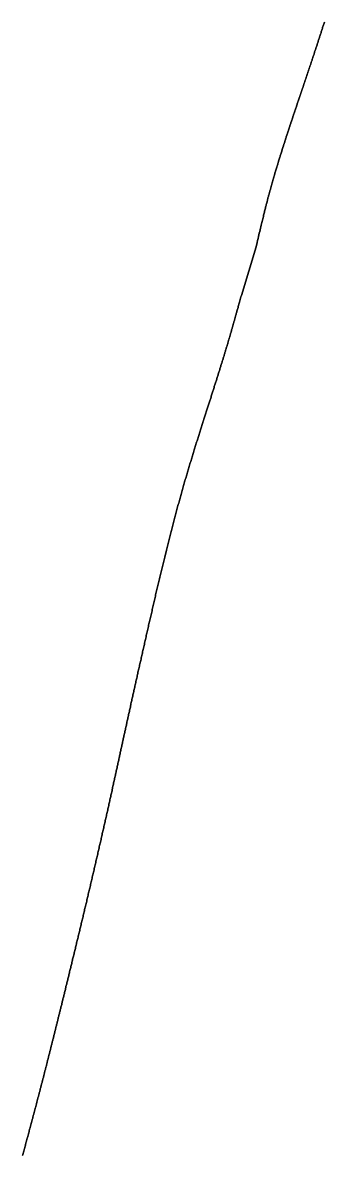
# Model space of a CAD drawing. Header units: inches. Extents: x 130170 to 284068, y 377793 to 804530.
# Drawn here: x 260466.7 to 260494.7, y 745978.1 to 746083.3 of the extents above; entities that cross this region are included whole.
import ezdxf

# ---------------------------------------------------------------- set-up
doc = ezdxf.new("R2010")
doc.units = ezdxf.units.IN
doc.header["$MEASUREMENT"] = 0
doc.layers.add('muni_il', color=7, linetype='Continuous')

msp = doc.modelspace()

# ---------------------------------------------------------------- linework, layer by layer
at = {"layer": 'muni_il'}
for points in [[(260466.69, 745978.14), (260466.71, 745978.19), (260466.72, 745978.25), (260466.73, 745978.3), (260466.75, 745978.35), (260466.76, 745978.41), (260466.78, 745978.46), (260466.79, 745978.52), (260466.81, 745978.57), (260466.82, 745978.63), (260466.84, 745978.68), (260466.85, 745978.74), (260466.87, 745978.79), (260466.88, 745978.85), (260466.9, 745978.91), (260466.91, 745978.96), (260466.93, 745979.02), (260466.94, 745979.07), (260466.96, 745979.13), (260466.97, 745979.19), (260466.99, 745979.24), (260467, 745979.3), (260467.02, 745979.36), (260467.03, 745979.41), (260467.05, 745979.47), (260467.06, 745979.53), (260467.08, 745979.59), (260467.09, 745979.64), (260467.11, 745979.7), (260467.12, 745979.76), (260467.14, 745979.82), (260467.16, 745979.87), (260467.17, 745979.93), (260467.19, 745979.99), (260467.2, 745980.05), (260467.22, 745980.11), (260467.23, 745980.17), (260467.25, 745980.22), (260467.26, 745980.28), (260467.28, 745980.34), (260467.3, 745980.4), (260467.31, 745980.46), (260467.33, 745980.52), (260467.34, 745980.58), (260467.36, 745980.64), (260467.38, 745980.7), (260467.39, 745980.76), (260467.41, 745980.82), (260467.42, 745980.88), (260467.44, 745980.94), (260467.46, 745981), (260467.47, 745981.06), (260467.49, 745981.12), (260467.5, 745981.18), (260467.52, 745981.24), (260467.54, 745981.3), (260467.55, 745981.36), (260467.57, 745981.42), (260467.58, 745981.48), (260467.6, 745981.54), (260467.62, 745981.6), (260467.63, 745981.67), (260467.65, 745981.73), (260467.67, 745981.79), (260467.68, 745981.85), (260467.7, 745981.91), (260467.72, 745981.97), (260467.73, 745982.04), (260467.75, 745982.1), (260467.76, 745982.16), (260467.78, 745982.22), (260467.8, 745982.28), (260467.81, 745982.35), (260467.83, 745982.41), (260467.85, 745982.47), (260467.86, 745982.53), (260467.88, 745982.6), (260467.9, 745982.66), (260467.91, 745982.72), (260467.93, 745982.79), (260467.95, 745982.85), (260467.96, 745982.91), (260467.98, 745982.97), (260468, 745983.04), (260468.01, 745983.1), (260468.03, 745983.17), (260468.05, 745983.23), (260468.06, 745983.29), (260468.08, 745983.36), (260468.1, 745983.42), (260468.11, 745983.48), (260468.13, 745983.55), (260468.15, 745983.61), (260468.17, 745983.68), (260468.18, 745983.74), (260468.2, 745983.81), (260468.22, 745983.87), (260468.23, 745983.94), (260468.25, 745984), (260468.27, 745984.07), (260468.28, 745984.13), (260468.3, 745984.2), (260468.32, 745984.26), (260468.33, 745984.33), (260468.35, 745984.39), (260468.37, 745984.46), (260468.39, 745984.52), (260468.4, 745984.59), (260468.42, 745984.65), (260468.44, 745984.72), (260468.45, 745984.79), (260468.47, 745984.85), (260468.49, 745984.92), (260468.51, 745984.98), (260468.52, 745985.05), (260468.54, 745985.12), (260468.56, 745985.18), (260468.57, 745985.25), (260468.59, 745985.32), (260468.61, 745985.38), (260468.63, 745985.45), (260468.64, 745985.52), (260468.66, 745985.59), (260468.68, 745985.65), (260468.69, 745985.72), (260468.71, 745985.79), (260468.73, 745985.86), (260468.75, 745985.92), (260468.76, 745985.99), (260468.78, 745986.06), (260468.8, 745986.13), (260468.82, 745986.2), (260468.83, 745986.26), (260468.85, 745986.33), (260468.87, 745986.4), (260468.89, 745986.47), (260468.9, 745986.54), (260468.92, 745986.61), (260468.94, 745986.68), (260468.96, 745986.75), (260468.97, 745986.82), (260468.99, 745986.89), (260469.01, 745986.96), (260469.03, 745987.03), (260469.05, 745987.1), (260469.06, 745987.17), (260469.08, 745987.24), (260469.1, 745987.31), (260469.12, 745987.38), (260469.13, 745987.45), (260469.15, 745987.52), (260469.17, 745987.59), (260469.19, 745987.66), (260469.21, 745987.73), (260469.22, 745987.8), (260469.24, 745987.88), (260469.26, 745987.95), (260469.28, 745988.02), (260469.3, 745988.09), (260469.32, 745988.16), (260469.33, 745988.24), (260469.35, 745988.31), (260469.37, 745988.38), (260469.39, 745988.46), (260469.41, 745988.53), (260469.43, 745988.6), (260469.44, 745988.68), (260469.46, 745988.75), (260469.48, 745988.83), (260469.5, 745988.9), (260469.52, 745988.97), (260469.54, 745989.05), (260469.56, 745989.12), (260469.57, 745989.2), (260469.59, 745989.27), (260469.61, 745989.35), (260469.63, 745989.43), (260469.65, 745989.5), (260469.67, 745989.58), (260469.69, 745989.65), (260469.71, 745989.73), (260469.73, 745989.81), (260469.75, 745989.88), (260469.76, 745989.96), (260469.78, 745990.04), (260469.8, 745990.12), (260469.82, 745990.2), (260469.84, 745990.27), (260469.86, 745990.35), (260469.88, 745990.43), (260469.9, 745990.51), (260469.92, 745990.59), (260469.94, 745990.67), (260469.96, 745990.75), (260469.98, 745990.83), (260470, 745990.91), (260470.02, 745990.99), (260470.04, 745991.07), (260470.06, 745991.15), (260470.08, 745991.23), (260470.1, 745991.31), (260470.12, 745991.4), (260470.14, 745991.48), (260470.16, 745991.56), (260470.18, 745991.64), (260470.2, 745991.73), (260470.22, 745991.81), (260470.24, 745991.89), (260470.26, 745991.98), (260470.28, 745992.06), (260470.31, 745992.15), (260470.33, 745992.23), (260470.35, 745992.32), (260470.37, 745992.4), (260470.39, 745992.49), (260470.41, 745992.57), (260470.43, 745992.66), (260470.45, 745992.74), (260470.47, 745992.83), (260470.5, 745992.92), (260470.52, 745993.01), (260470.54, 745993.09), (260470.56, 745993.18), (260470.58, 745993.27), (260470.6, 745993.36), (260470.62, 745993.45), (260470.65, 745993.54), (260470.67, 745993.63), (260470.69, 745993.72), (260470.71, 745993.81), (260470.73, 745993.9), (260470.76, 745993.99), (260470.78, 745994.08), (260470.8, 745994.17), (260470.82, 745994.26), (260470.85, 745994.35), (260470.87, 745994.44), (260470.89, 745994.54), (260470.91, 745994.63), (260470.94, 745994.72), (260470.96, 745994.82), (260470.98, 745994.91), (260471.01, 745995.01), (260471.03, 745995.1), (260471.05, 745995.19), (260471.08, 745995.29), (260471.1, 745995.39), (260471.12, 745995.48), (260471.15, 745995.58), (260471.17, 745995.67), (260471.19, 745995.77), (260471.22, 745995.87), (260471.24, 745995.96), (260471.26, 745996.06), (260471.29, 745996.16), (260471.31, 745996.26), (260471.33, 745996.36), (260471.36, 745996.46), (260471.38, 745996.55), (260471.41, 745996.65), (260471.43, 745996.75), (260471.46, 745996.85), (260471.48, 745996.95), (260471.5, 745997.05), (260471.53, 745997.16), (260471.55, 745997.26), (260471.58, 745997.36), (260471.6, 745997.46), (260471.63, 745997.56), (260471.65, 745997.66), (260471.68, 745997.77), (260471.7, 745997.87), (260471.73, 745997.97), (260471.75, 745998.08), (260471.78, 745998.18), (260471.8, 745998.28), (260471.83, 745998.39), (260471.85, 745998.49), (260471.88, 745998.6), (260471.9, 745998.7), (260471.93, 745998.81), (260471.95, 745998.91), (260471.98, 745999.02), (260472, 745999.13), (260472.03, 745999.23), (260472.05, 745999.34), (260472.08, 745999.45), (260472.11, 745999.55), (260472.13, 745999.66), (260472.16, 745999.77), (260472.18, 745999.87), (260472.21, 745999.98), (260472.24, 746000.09), (260472.26, 746000.2), (260472.29, 746000.31), (260472.31, 746000.42), (260472.34, 746000.52), (260472.36, 746000.63), (260472.39, 746000.74), (260472.42, 746000.85), (260472.44, 746000.96), (260472.47, 746001.07), (260472.5, 746001.18), (260472.52, 746001.29), (260472.55, 746001.4), (260472.57, 746001.51), (260472.6, 746001.62), (260472.63, 746001.73), (260472.65, 746001.85), (260472.68, 746001.96), (260472.71, 746002.07), (260472.73, 746002.18), (260472.76, 746002.29), (260472.78, 746002.4), (260472.81, 746002.51), (260472.84, 746002.62), (260472.86, 746002.74), (260472.89, 746002.85), (260472.92, 746002.96), (260472.94, 746003.07), (260472.97, 746003.18), (260472.99, 746003.3), (260473.02, 746003.41), (260473.05, 746003.52), (260473.07, 746003.63), (260473.1, 746003.75), (260473.13, 746003.86), (260473.15, 746003.97), (260473.18, 746004.08), (260473.21, 746004.2), (260473.23, 746004.31), (260473.26, 746004.42), (260473.28, 746004.54), (260473.31, 746004.65), (260473.34, 746004.76), (260473.36, 746004.87), (260473.39, 746004.99), (260473.42, 746005.1), (260473.44, 746005.21), (260473.47, 746005.32), (260473.49, 746005.44), (260473.52, 746005.55), (260473.55, 746005.66), (260473.57, 746005.77), (260473.6, 746005.89), (260473.62, 746006), (260473.65, 746006.11), (260473.68, 746006.22), (260473.7, 746006.34), (260473.73, 746006.45), (260473.75, 746006.56), (260473.78, 746006.67), (260473.8, 746006.79), (260473.83, 746006.9), (260473.86, 746007.01), (260473.88, 746007.12), (260473.91, 746007.23), (260473.93, 746007.34), (260473.96, 746007.46), (260473.98, 746007.57), (260474.01, 746007.68), (260474.03, 746007.79), (260474.06, 746007.9), (260474.08, 746008.01), (260474.11, 746008.12), (260474.13, 746008.23), (260474.16, 746008.34), (260474.18, 746008.45), (260474.21, 746008.56), (260474.23, 746008.67), (260474.26, 746008.78), (260474.28, 746008.89), (260474.31, 746009), (260474.33, 746009.11), (260474.36, 746009.22), (260474.38, 746009.33), (260474.41, 746009.44), (260474.43, 746009.55), (260474.46, 746009.65), (260474.48, 746009.76), (260474.5, 746009.87), (260474.53, 746009.98), (260474.55, 746010.09), (260474.58, 746010.19), (260474.6, 746010.3), (260474.62, 746010.41), (260474.65, 746010.51), (260474.67, 746010.62), (260474.7, 746010.73), (260474.72, 746010.83), (260474.74, 746010.94), (260474.77, 746011.05), (260474.79, 746011.15), (260474.81, 746011.26), (260474.84, 746011.36), (260474.86, 746011.47), (260474.88, 746011.57), (260474.91, 746011.68), (260474.93, 746011.78), (260474.95, 746011.89), (260474.98, 746011.99), (260475, 746012.09), (260475.02, 746012.2), (260475.04, 746012.3), (260475.07, 746012.41), (260475.09, 746012.51), (260475.11, 746012.61), (260475.13, 746012.71), (260475.16, 746012.82), (260475.18, 746012.92), (260475.2, 746013.02), (260475.22, 746013.12), (260475.25, 746013.23), (260475.27, 746013.33), (260475.29, 746013.43), (260475.31, 746013.53), (260475.34, 746013.63), (260475.36, 746013.73), (260475.38, 746013.83), (260475.4, 746013.93), (260475.42, 746014.03), (260475.45, 746014.13), (260475.47, 746014.23), (260475.49, 746014.33), (260475.51, 746014.43), (260475.53, 746014.53), (260475.56, 746014.63), (260475.58, 746014.73), (260475.6, 746014.83), (260475.62, 746014.93), (260475.64, 746015.03), (260475.66, 746015.13), (260475.69, 746015.23), (260475.71, 746015.33), (260475.73, 746015.43), (260475.75, 746015.53), (260475.77, 746015.62), (260475.79, 746015.72), (260475.81, 746015.82), (260475.84, 746015.92), (260475.86, 746016.02), (260475.88, 746016.12), (260475.9, 746016.21), (260475.92, 746016.31), (260475.94, 746016.41), (260475.96, 746016.51), (260475.99, 746016.61), (260476.01, 746016.7), (260476.03, 746016.8), (260476.05, 746016.9), (260476.07, 746017), (260476.09, 746017.1), (260476.11, 746017.19), (260476.13, 746017.29), (260476.16, 746017.39), (260476.18, 746017.49), (260476.2, 746017.59), (260476.22, 746017.68), (260476.24, 746017.78), (260476.26, 746017.88), (260476.29, 746017.98), (260476.31, 746018.08), (260476.33, 746018.17), (260476.35, 746018.27), (260476.37, 746018.37), (260476.39, 746018.47), (260476.41, 746018.57), (260476.44, 746018.67), (260476.46, 746018.77), (260476.48, 746018.86), (260476.5, 746018.96), (260476.52, 746019.06), (260476.54, 746019.16), (260476.57, 746019.26), (260476.59, 746019.36), (260476.61, 746019.46), (260476.63, 746019.56), (260476.65, 746019.66), (260476.68, 746019.76), (260476.7, 746019.86), (260476.72, 746019.96), (260476.74, 746020.06), (260476.77, 746020.17), (260476.79, 746020.27), (260476.81, 746020.37), (260476.83, 746020.47), (260476.86, 746020.57), (260476.88, 746020.67), (260476.9, 746020.78), (260476.92, 746020.88), (260476.95, 746020.98), (260476.97, 746021.09), (260476.99, 746021.19), (260477.02, 746021.29), (260477.04, 746021.4), (260477.06, 746021.5), (260477.09, 746021.61), (260477.11, 746021.71), (260477.13, 746021.82), (260477.16, 746021.92), (260477.18, 746022.03), (260477.2, 746022.13), (260477.23, 746022.24), (260477.25, 746022.35), (260477.27, 746022.45), (260477.3, 746022.56), (260477.32, 746022.67), (260477.35, 746022.77), (260477.37, 746022.88), (260477.39, 746022.99), (260477.42, 746023.1), (260477.44, 746023.21), (260477.47, 746023.32), (260477.49, 746023.43), (260477.52, 746023.54), (260477.54, 746023.65), (260477.57, 746023.76), (260477.59, 746023.87), (260477.62, 746023.98), (260477.64, 746024.09), (260477.67, 746024.2), (260477.69, 746024.32), (260477.72, 746024.43), (260477.74, 746024.54), (260477.77, 746024.66), (260477.8, 746024.77), (260477.82, 746024.88), (260477.85, 746025), (260477.87, 746025.11), (260477.9, 746025.23), (260477.92, 746025.34), (260477.95, 746025.46), (260477.98, 746025.57), (260478, 746025.69), (260478.03, 746025.81), (260478.06, 746025.92), (260478.08, 746026.04), (260478.11, 746026.16), (260478.14, 746026.28), (260478.16, 746026.39), (260478.19, 746026.51), (260478.22, 746026.63), (260478.24, 746026.75), (260478.27, 746026.87), (260478.3, 746026.99), (260478.33, 746027.11), (260478.35, 746027.23), (260478.38, 746027.35), (260478.41, 746027.47), (260478.44, 746027.59), (260478.46, 746027.71), (260478.49, 746027.83), (260478.52, 746027.95), (260478.55, 746028.07), (260478.58, 746028.2), (260478.6, 746028.32), (260478.63, 746028.44), (260478.66, 746028.56), (260478.69, 746028.69), (260478.72, 746028.81), (260478.75, 746028.93), (260478.77, 746029.05), (260478.8, 746029.18), (260478.83, 746029.3), (260478.86, 746029.43), (260478.89, 746029.55), (260478.92, 746029.67), (260478.95, 746029.8), (260478.98, 746029.92), (260479.01, 746030.05), (260479.03, 746030.17), (260479.06, 746030.3), (260479.09, 746030.42), (260479.12, 746030.55), (260479.15, 746030.67), (260479.18, 746030.8), (260479.21, 746030.92), (260479.24, 746031.05), (260479.27, 746031.17), (260479.3, 746031.3), (260479.33, 746031.42), (260479.36, 746031.55), (260479.39, 746031.67), (260479.42, 746031.8), (260479.45, 746031.93), (260479.48, 746032.05), (260479.51, 746032.18), (260479.54, 746032.3), (260479.57, 746032.43), (260479.6, 746032.55), (260479.63, 746032.68), (260479.66, 746032.81), (260479.69, 746032.93), (260479.72, 746033.06), (260479.75, 746033.18), (260479.78, 746033.31), (260479.81, 746033.43), (260479.84, 746033.56), (260479.87, 746033.68), (260479.9, 746033.81), (260479.94, 746033.93), (260479.97, 746034.06), (260480, 746034.18), (260480.03, 746034.31), (260480.06, 746034.43), (260480.09, 746034.56), (260480.12, 746034.68), (260480.15, 746034.8), (260480.18, 746034.93), (260480.21, 746035.05), (260480.25, 746035.18), (260480.28, 746035.3), (260480.31, 746035.42), (260480.34, 746035.55), (260480.37, 746035.67), (260480.4, 746035.79), (260480.43, 746035.92), (260480.46, 746036.04), (260480.5, 746036.16), (260480.53, 746036.28), (260480.56, 746036.4), (260480.59, 746036.53), (260480.62, 746036.65), (260480.65, 746036.77), (260480.69, 746036.89), (260480.72, 746037.01), (260480.75, 746037.13), (260480.78, 746037.25), (260480.81, 746037.37), (260480.84, 746037.49), (260480.88, 746037.61), (260480.91, 746037.73), (260480.94, 746037.85), (260480.97, 746037.97), (260481, 746038.09), (260481.04, 746038.21), (260481.07, 746038.33), (260481.1, 746038.45), (260481.13, 746038.57), (260481.17, 746038.68), (260481.2, 746038.8), (260481.23, 746038.92), (260481.26, 746039.04), (260481.29, 746039.15), (260481.33, 746039.27), (260481.36, 746039.38), (260481.39, 746039.5), (260481.42, 746039.62), (260481.46, 746039.73), (260481.49, 746039.85), (260481.52, 746039.96), (260481.55, 746040.08), (260481.59, 746040.19), (260481.62, 746040.31), (260481.65, 746040.42), (260481.68, 746040.53), (260481.72, 746040.65), (260481.75, 746040.76), (260481.78, 746040.87), (260481.82, 746040.99), (260481.85, 746041.1), (260481.88, 746041.21), (260481.91, 746041.32), (260481.95, 746041.44), (260481.98, 746041.55), (260482.01, 746041.66), (260482.05, 746041.77), (260482.08, 746041.88), (260482.11, 746041.99), (260482.14, 746042.1), (260482.18, 746042.21), (260482.21, 746042.32), (260482.24, 746042.43), (260482.28, 746042.54), (260482.31, 746042.65), (260482.34, 746042.76), (260482.38, 746042.86), (260482.41, 746042.97), (260482.44, 746043.08), (260482.47, 746043.19), (260482.51, 746043.3), (260482.54, 746043.4), (260482.57, 746043.51), (260482.61, 746043.62), (260482.64, 746043.72), (260482.67, 746043.83), (260482.7, 746043.93), (260482.74, 746044.04), (260482.77, 746044.14), (260482.8, 746044.25), (260482.83, 746044.35), (260482.87, 746044.46), (260482.9, 746044.56), (260482.93, 746044.66), (260482.96, 746044.77), (260483, 746044.87), (260483.03, 746044.97), (260483.06, 746045.07), (260483.09, 746045.18), (260483.13, 746045.28), (260483.16, 746045.38), (260483.19, 746045.48), (260483.22, 746045.58), (260483.25, 746045.68), (260483.29, 746045.78), (260483.32, 746045.88), (260483.35, 746045.98), (260483.38, 746046.08), (260483.41, 746046.18), (260483.44, 746046.28), (260483.47, 746046.37), (260483.51, 746046.47), (260483.54, 746046.57), (260483.57, 746046.67), (260483.6, 746046.76), (260483.63, 746046.86), (260483.66, 746046.95), (260483.69, 746047.05), (260483.72, 746047.15), (260483.75, 746047.24), (260483.78, 746047.34), (260483.81, 746047.43), (260483.84, 746047.52), (260483.87, 746047.62), (260483.9, 746047.71), (260483.93, 746047.8), (260483.96, 746047.9), (260483.99, 746047.99), (260484.02, 746048.08), (260484.05, 746048.17), (260484.08, 746048.26), (260484.11, 746048.35), (260484.14, 746048.44), (260484.17, 746048.53), (260484.19, 746048.62), (260484.22, 746048.71), (260484.25, 746048.8), (260484.28, 746048.89), (260484.31, 746048.98), (260484.34, 746049.07), (260484.36, 746049.15), (260484.39, 746049.24), (260484.42, 746049.33), (260484.45, 746049.42), (260484.47, 746049.5), (260484.5, 746049.59), (260484.53, 746049.67), (260484.56, 746049.76), (260484.58, 746049.84), (260484.61, 746049.93), (260484.64, 746050.01), (260484.66, 746050.1), (260484.69, 746050.18), (260484.71, 746050.26), (260484.74, 746050.34), (260484.77, 746050.43), (260484.79, 746050.51), (260484.82, 746050.59), (260484.84, 746050.67), (260484.87, 746050.75), (260484.89, 746050.83), (260484.92, 746050.91), (260484.94, 746050.99), (260484.97, 746051.07), (260484.99, 746051.15), (260485.02, 746051.23), (260485.04, 746051.31), (260485.07, 746051.39), (260485.09, 746051.47), (260485.12, 746051.54), (260485.14, 746051.62), (260485.16, 746051.7), (260485.19, 746051.77), (260485.21, 746051.85), (260485.23, 746051.93), (260485.26, 746052), (260485.28, 746052.08), (260485.3, 746052.15), (260485.32, 746052.22), (260485.35, 746052.3), (260485.37, 746052.37), (260485.39, 746052.45), (260485.41, 746052.52), (260485.44, 746052.59), (260485.46, 746052.66), (260485.48, 746052.73), (260485.5, 746052.8), (260485.52, 746052.87), (260485.54, 746052.94), (260485.56, 746053.01), (260485.58, 746053.08), (260485.61, 746053.15), (260485.63, 746053.22), (260485.65, 746053.29), (260485.67, 746053.36), (260485.69, 746053.42), (260485.71, 746053.49), (260485.73, 746053.56), (260485.75, 746053.62), (260485.76, 746053.69), (260485.78, 746053.75), (260485.8, 746053.81), (260485.82, 746053.88), (260485.84, 746053.94), (260485.86, 746054), (260485.88, 746054.07), (260485.9, 746054.13), (260485.91, 746054.19), (260485.93, 746054.25), (260485.95, 746054.31), (260485.97, 746054.37), (260485.98, 746054.43), (260486, 746054.49), (260486.02, 746054.55), (260486.03, 746054.61), (260486.05, 746054.66), (260486.07, 746054.72), (260486.08, 746054.78), (260486.1, 746054.84), (260486.12, 746054.89), (260486.13, 746054.95), (260486.15, 746055.01), (260486.17, 746055.06), (260486.18, 746055.12), (260486.2, 746055.18), (260486.21, 746055.23), (260486.23, 746055.29), (260486.25, 746055.35), (260486.26, 746055.4), (260486.28, 746055.46), (260486.29, 746055.52), (260486.31, 746055.58), (260486.33, 746055.64), (260486.34, 746055.7), (260486.36, 746055.76), (260486.38, 746055.82), (260486.4, 746055.88), (260486.41, 746055.94), (260486.43, 746056.01), (260486.45, 746056.07), (260486.47, 746056.14), (260486.49, 746056.21), (260486.51, 746056.28), (260486.53, 746056.36), (260486.55, 746056.43), (260486.57, 746056.51), (260486.6, 746056.59), (260486.62, 746056.68), (260486.64, 746056.76), (260486.67, 746056.85), (260486.69, 746056.94), (260486.72, 746057.04), (260486.75, 746057.14), (260486.78, 746057.25), (260486.81, 746057.35), (260486.84, 746057.47), (260486.87, 746057.59), (260486.91, 746057.71), (260486.94, 746057.84), (260486.98, 746057.97), (260488.34, 746062.48), (260488.44, 746062.89), (260488.48, 746063.07), (260488.53, 746063.25), (260488.57, 746063.43), (260488.61, 746063.59), (260488.64, 746063.75), (260488.68, 746063.91), (260488.72, 746064.05), (260488.75, 746064.2), (260488.78, 746064.33), (260488.82, 746064.47), (260488.85, 746064.6), (260488.88, 746064.72), (260488.91, 746064.84), (260488.93, 746064.96), (260488.96, 746065.07), (260488.99, 746065.18), (260489.02, 746065.29), (260489.04, 746065.4), (260489.07, 746065.5), (260489.09, 746065.6), (260489.12, 746065.7), (260489.14, 746065.79), (260489.16, 746065.88), (260489.19, 746065.97), (260489.21, 746066.06), (260489.23, 746066.15), (260489.25, 746066.24), (260489.27, 746066.32), (260489.29, 746066.4), (260489.31, 746066.48), (260489.34, 746066.56), (260489.36, 746066.64), (260489.38, 746066.71), (260489.4, 746066.79), (260489.41, 746066.86), (260489.43, 746066.94), (260489.45, 746067.01), (260489.47, 746067.08), (260489.49, 746067.15), (260489.51, 746067.22), (260489.53, 746067.29), (260489.55, 746067.35), (260489.56, 746067.42), (260489.58, 746067.48), (260489.6, 746067.55), (260489.62, 746067.61), (260489.63, 746067.68), (260489.65, 746067.74), (260489.67, 746067.8), (260489.68, 746067.86), (260489.7, 746067.92), (260489.72, 746067.98), (260489.73, 746068.04), (260489.75, 746068.1), (260489.77, 746068.16), (260489.78, 746068.21), (260489.8, 746068.27), (260489.82, 746068.33), (260489.83, 746068.38), (260489.85, 746068.44), (260489.86, 746068.49), (260489.88, 746068.55), (260489.89, 746068.6), (260489.91, 746068.66), (260489.92, 746068.71), (260489.94, 746068.76), (260489.96, 746068.82), (260489.97, 746068.87), (260489.99, 746068.92), (260490, 746068.97), (260490.02, 746069.02), (260490.03, 746069.07), (260490.05, 746069.13), (260490.06, 746069.18), (260490.07, 746069.23), (260490.09, 746069.28), (260490.1, 746069.33), (260490.12, 746069.37), (260490.13, 746069.42), (260490.15, 746069.47), (260490.16, 746069.52), (260490.18, 746069.57), (260490.19, 746069.62), (260490.21, 746069.66), (260490.22, 746069.71), (260490.23, 746069.76), (260490.25, 746069.81), (260490.26, 746069.85), (260490.28, 746069.9), (260490.29, 746069.95), (260490.3, 746069.99), (260490.32, 746070.04), (260490.33, 746070.09), (260490.35, 746070.13), (260490.36, 746070.18), (260490.37, 746070.22), (260490.39, 746070.27), (260490.4, 746070.31), (260490.42, 746070.36), (260490.43, 746070.4), (260490.44, 746070.45), (260490.46, 746070.49), (260490.47, 746070.54), (260490.48, 746070.58), (260490.5, 746070.63), (260490.51, 746070.67), (260490.53, 746070.72), (260490.54, 746070.76), (260490.55, 746070.8), (260490.57, 746070.85), (260490.58, 746070.89), (260490.59, 746070.94), (260490.61, 746070.98), (260490.62, 746071.02), (260490.63, 746071.07), (260490.65, 746071.11), (260490.66, 746071.15), (260490.67, 746071.19), (260490.69, 746071.24), (260490.7, 746071.28), (260490.72, 746071.32), (260490.73, 746071.37), (260490.74, 746071.41), (260490.76, 746071.45), (260490.77, 746071.49), (260490.78, 746071.54), (260490.8, 746071.58), (260490.81, 746071.62), (260490.82, 746071.66), (260490.84, 746071.71), (260490.85, 746071.75), (260490.86, 746071.79), (260490.88, 746071.83), (260490.89, 746071.87), (260490.9, 746071.91), (260490.92, 746071.96), (260490.93, 746072), (260490.94, 746072.04), (260490.96, 746072.08), (260490.97, 746072.12), (260490.98, 746072.16), (260491, 746072.2), (260491.01, 746072.25), (260491.02, 746072.29), (260491.04, 746072.33), (260491.05, 746072.37), (260491.06, 746072.41), (260491.08, 746072.45), (260491.09, 746072.49), (260491.1, 746072.53), (260491.12, 746072.57), (260491.13, 746072.61), (260491.14, 746072.65), (260491.15, 746072.7), (260491.17, 746072.74), (260491.18, 746072.78), (260491.19, 746072.82), (260491.21, 746072.86), (260491.22, 746072.9), (260491.23, 746072.94), (260491.25, 746072.98), (260491.26, 746073.02), (260491.27, 746073.06), (260491.29, 746073.1), (260491.3, 746073.14), (260491.31, 746073.18), (260491.32, 746073.22), (260491.34, 746073.26), (260491.35, 746073.3), (260491.36, 746073.34), (260491.38, 746073.38), (260491.39, 746073.42), (260491.4, 746073.46), (260491.42, 746073.5), (260491.43, 746073.53), (260491.44, 746073.57), (260491.46, 746073.61), (260491.47, 746073.65), (260491.48, 746073.69), (260491.49, 746073.73), (260491.51, 746073.77), (260491.52, 746073.81), (260491.53, 746073.85), (260491.55, 746073.89), (260491.56, 746073.93), (260491.57, 746073.97), (260491.58, 746074.01), (260491.6, 746074.05), (260491.61, 746074.09), (260491.62, 746074.12), (260491.64, 746074.16), (260491.65, 746074.2), (260491.66, 746074.24), (260491.68, 746074.28), (260491.69, 746074.32), (260491.7, 746074.36), (260491.72, 746074.4), (260491.73, 746074.44), (260491.74, 746074.48), (260491.75, 746074.52), (260491.77, 746074.56), (260491.78, 746074.6), (260491.79, 746074.64), (260491.81, 746074.68), (260491.82, 746074.71), (260491.83, 746074.75), (260491.85, 746074.79), (260491.86, 746074.83), (260491.87, 746074.87), (260491.89, 746074.91), (260491.9, 746074.95), (260491.91, 746074.99), (260491.93, 746075.03), (260491.94, 746075.07), (260491.95, 746075.11), (260491.97, 746075.15), (260491.98, 746075.19), (260491.99, 746075.23), (260492.01, 746075.27), (260492.02, 746075.32), (260492.04, 746075.36), (260492.05, 746075.4), (260492.06, 746075.44), (260492.08, 746075.48), (260492.09, 746075.52), (260492.1, 746075.56), (260492.12, 746075.6), (260492.13, 746075.64), (260492.15, 746075.69), (260492.16, 746075.73), (260492.17, 746075.77), (260492.19, 746075.81), (260492.2, 746075.85), (260492.22, 746075.9), (260492.23, 746075.94), (260492.25, 746075.98), (260492.26, 746076.03), (260492.28, 746076.07), (260492.29, 746076.11), (260492.3, 746076.16), (260492.32, 746076.2), (260492.33, 746076.24), (260492.35, 746076.29), (260492.36, 746076.33), (260492.38, 746076.38), (260492.39, 746076.42), (260492.41, 746076.47), (260492.43, 746076.51), (260492.44, 746076.56), (260492.46, 746076.6), (260492.47, 746076.65), (260492.49, 746076.7), (260492.5, 746076.74), (260492.52, 746076.79), (260492.54, 746076.84), (260492.55, 746076.88), (260492.57, 746076.93), (260492.58, 746076.98), (260492.6, 746077.03), (260492.62, 746077.08), (260492.63, 746077.13), (260492.65, 746077.17), (260492.67, 746077.22), (260492.68, 746077.27), (260492.7, 746077.32), (260492.72, 746077.37), (260492.73, 746077.42), (260492.75, 746077.48), (260492.77, 746077.53), (260492.79, 746077.58), (260492.8, 746077.63), (260492.82, 746077.68), (260492.84, 746077.74), (260492.86, 746077.79), (260492.87, 746077.84), (260492.89, 746077.9), (260492.91, 746077.95), (260492.93, 746078), (260492.95, 746078.06), (260492.97, 746078.11), (260492.99, 746078.17), (260493, 746078.23), (260493.02, 746078.28), (260493.04, 746078.34), (260493.06, 746078.4), (260493.08, 746078.45), (260493.1, 746078.51), (260493.12, 746078.57), (260493.14, 746078.63), (260493.16, 746078.69), (260493.18, 746078.75), (260493.2, 746078.8), (260493.22, 746078.87), (260493.24, 746078.93), (260493.26, 746078.99), (260493.28, 746079.05), (260493.3, 746079.11), (260493.32, 746079.17), (260493.34, 746079.23), (260493.36, 746079.3), (260493.38, 746079.36), (260493.41, 746079.42), (260493.43, 746079.49), (260493.45, 746079.55), (260493.47, 746079.62), (260493.49, 746079.68), (260493.51, 746079.75), (260493.54, 746079.81), (260493.56, 746079.88), (260493.58, 746079.95), (260493.6, 746080.01), (260493.62, 746080.08), (260493.65, 746080.15), (260493.67, 746080.22), (260493.69, 746080.29), (260493.72, 746080.35), (260493.74, 746080.42), (260493.76, 746080.49), (260493.78, 746080.56), (260493.81, 746080.63), (260493.83, 746080.71), (260493.85, 746080.78), (260493.88, 746080.85), (260493.9, 746080.92), (260493.93, 746080.99), (260493.95, 746081.07), (260493.97, 746081.14), (260494, 746081.21), (260494.02, 746081.29), (260494.05, 746081.36), (260494.07, 746081.43), (260494.09, 746081.51), (260494.12, 746081.58), (260494.14, 746081.66), (260494.17, 746081.74), (260494.19, 746081.81), (260494.22, 746081.89), (260494.24, 746081.97), (260494.27, 746082.04), (260494.29, 746082.12), (260494.32, 746082.2), (260494.34, 746082.28), (260494.37, 746082.35), (260494.39, 746082.43), (260494.42, 746082.51), (260494.44, 746082.59), (260494.47, 746082.67), (260494.5, 746082.75), (260494.52, 746082.83), (260494.55, 746082.91), (260494.57, 746082.99), (260494.6, 746083.07), (260494.63, 746083.15), (260494.65, 746083.23), (260494.68, 746083.32)], [(260494.68, 746083.32), (260494.65, 746083.23), (260494.63, 746083.15), (260494.6, 746083.07), (260494.57, 746082.99), (260494.55, 746082.91), (260494.52, 746082.83), (260494.5, 746082.75), (260494.47, 746082.67), (260494.44, 746082.59), (260494.42, 746082.51), (260494.39, 746082.43), (260494.37, 746082.35), (260494.34, 746082.28), (260494.32, 746082.2), (260494.29, 746082.12), (260494.27, 746082.04), (260494.24, 746081.97), (260494.22, 746081.89), (260494.19, 746081.81), (260494.17, 746081.74), (260494.14, 746081.66), (260494.12, 746081.58), (260494.09, 746081.51), (260494.07, 746081.43), (260494.05, 746081.36), (260494.02, 746081.29), (260494, 746081.21), (260493.97, 746081.14), (260493.95, 746081.07), (260493.93, 746080.99), (260493.9, 746080.92), (260493.88, 746080.85), (260493.85, 746080.78), (260493.83, 746080.71), (260493.81, 746080.63), (260493.78, 746080.56), (260493.76, 746080.49), (260493.74, 746080.42), (260493.72, 746080.35), (260493.69, 746080.29), (260493.67, 746080.22), (260493.65, 746080.15), (260493.62, 746080.08), (260493.6, 746080.01), (260493.58, 746079.95), (260493.56, 746079.88), (260493.54, 746079.81), (260493.51, 746079.75), (260493.49, 746079.68), (260493.47, 746079.62), (260493.45, 746079.55), (260493.43, 746079.49), (260493.41, 746079.42), (260493.38, 746079.36), (260493.36, 746079.3), (260493.34, 746079.23), (260493.32, 746079.17), (260493.3, 746079.11), (260493.28, 746079.05), (260493.26, 746078.99), (260493.24, 746078.93), (260493.22, 746078.87), (260493.2, 746078.8), (260493.18, 746078.75), (260493.16, 746078.69), (260493.14, 746078.63), (260493.12, 746078.57), (260493.1, 746078.51), (260493.08, 746078.45), (260493.06, 746078.4), (260493.04, 746078.34), (260493.02, 746078.28), (260493, 746078.23), (260492.99, 746078.17), (260492.97, 746078.11), (260492.95, 746078.06), (260492.93, 746078), (260492.91, 746077.95), (260492.89, 746077.9), (260492.87, 746077.84), (260492.86, 746077.79), (260492.84, 746077.74), (260492.82, 746077.68), (260492.8, 746077.63), (260492.79, 746077.58), (260492.77, 746077.53), (260492.75, 746077.48), (260492.73, 746077.42), (260492.72, 746077.37), (260492.7, 746077.32), (260492.68, 746077.27), (260492.67, 746077.22), (260492.65, 746077.17), (260492.63, 746077.13), (260492.62, 746077.08), (260492.6, 746077.03), (260492.58, 746076.98), (260492.57, 746076.93), (260492.55, 746076.88), (260492.54, 746076.84), (260492.52, 746076.79), (260492.5, 746076.74), (260492.49, 746076.7), (260492.47, 746076.65), (260492.46, 746076.6), (260492.44, 746076.56), (260492.43, 746076.51), (260492.41, 746076.47), (260492.39, 746076.42), (260492.38, 746076.38), (260492.36, 746076.33), (260492.35, 746076.29), (260492.33, 746076.24), (260492.32, 746076.2), (260492.3, 746076.16), (260492.29, 746076.11), (260492.28, 746076.07), (260492.26, 746076.03), (260492.25, 746075.98), (260492.23, 746075.94), (260492.22, 746075.9), (260492.2, 746075.85), (260492.19, 746075.81), (260492.17, 746075.77), (260492.16, 746075.73), (260492.15, 746075.69), (260492.13, 746075.64), (260492.12, 746075.6), (260492.1, 746075.56), (260492.09, 746075.52), (260492.08, 746075.48), (260492.06, 746075.44), (260492.05, 746075.4), (260492.04, 746075.36), (260492.02, 746075.32), (260492.01, 746075.27), (260491.99, 746075.23), (260491.98, 746075.19), (260491.97, 746075.15), (260491.95, 746075.11), (260491.94, 746075.07), (260491.93, 746075.03), (260491.91, 746074.99), (260491.9, 746074.95), (260491.89, 746074.91), (260491.87, 746074.87), (260491.86, 746074.83), (260491.85, 746074.79), (260491.83, 746074.75), (260491.82, 746074.71), (260491.81, 746074.68), (260491.79, 746074.64), (260491.78, 746074.6), (260491.77, 746074.56), (260491.75, 746074.52), (260491.74, 746074.48), (260491.73, 746074.44), (260491.72, 746074.4), (260491.7, 746074.36), (260491.69, 746074.32), (260491.68, 746074.28), (260491.66, 746074.24), (260491.65, 746074.2), (260491.64, 746074.16), (260491.62, 746074.12), (260491.61, 746074.09), (260491.6, 746074.05), (260491.58, 746074.01), (260491.57, 746073.97), (260491.56, 746073.93), (260491.55, 746073.89), (260491.53, 746073.85), (260491.52, 746073.81), (260491.51, 746073.77), (260491.49, 746073.73), (260491.48, 746073.69), (260491.47, 746073.65), (260491.46, 746073.61), (260491.44, 746073.57), (260491.43, 746073.53), (260491.42, 746073.5), (260491.4, 746073.46), (260491.39, 746073.42), (260491.38, 746073.38), (260491.36, 746073.34), (260491.35, 746073.3), (260491.34, 746073.26), (260491.32, 746073.22), (260491.31, 746073.18), (260491.3, 746073.14), (260491.29, 746073.1), (260491.27, 746073.06), (260491.26, 746073.02), (260491.25, 746072.98), (260491.23, 746072.94), (260491.22, 746072.9), (260491.21, 746072.86), (260491.19, 746072.82), (260491.18, 746072.78), (260491.17, 746072.74), (260491.15, 746072.7), (260491.14, 746072.65), (260491.13, 746072.61), (260491.12, 746072.57), (260491.1, 746072.53), (260491.09, 746072.49), (260491.08, 746072.45), (260491.06, 746072.41), (260491.05, 746072.37), (260491.04, 746072.33), (260491.02, 746072.29), (260491.01, 746072.25), (260491, 746072.2), (260490.98, 746072.16), (260490.97, 746072.12), (260490.96, 746072.08), (260490.94, 746072.04), (260490.93, 746072), (260490.92, 746071.96), (260490.9, 746071.91), (260490.89, 746071.87), (260490.88, 746071.83), (260490.86, 746071.79), (260490.85, 746071.75), (260490.84, 746071.71), (260490.82, 746071.66), (260490.81, 746071.62), (260490.8, 746071.58), (260490.78, 746071.54), (260490.77, 746071.49), (260490.76, 746071.45), (260490.74, 746071.41), (260490.73, 746071.37), (260490.72, 746071.32), (260490.7, 746071.28), (260490.69, 746071.24), (260490.67, 746071.19), (260490.66, 746071.15), (260490.65, 746071.11), (260490.63, 746071.07), (260490.62, 746071.02), (260490.61, 746070.98), (260490.59, 746070.94), (260490.58, 746070.89), (260490.57, 746070.85), (260490.55, 746070.8), (260490.54, 746070.76), (260490.53, 746070.72), (260490.51, 746070.67), (260490.5, 746070.63), (260490.48, 746070.58), (260490.47, 746070.54), (260490.46, 746070.49), (260490.44, 746070.45), (260490.43, 746070.4), (260490.42, 746070.36), (260490.4, 746070.31), (260490.39, 746070.27), (260490.37, 746070.22), (260490.36, 746070.18), (260490.35, 746070.13), (260490.33, 746070.09), (260490.32, 746070.04), (260490.3, 746069.99), (260490.29, 746069.95), (260490.28, 746069.9), (260490.26, 746069.85), (260490.25, 746069.81), (260490.23, 746069.76), (260490.22, 746069.71), (260490.21, 746069.66), (260490.19, 746069.62), (260490.18, 746069.57), (260490.16, 746069.52), (260490.15, 746069.47), (260490.13, 746069.42), (260490.12, 746069.37), (260490.1, 746069.33), (260490.09, 746069.28), (260490.07, 746069.23), (260490.06, 746069.18), (260490.05, 746069.13), (260490.03, 746069.07), (260490.02, 746069.02), (260490, 746068.97), (260489.99, 746068.92), (260489.97, 746068.87), (260489.96, 746068.82), (260489.94, 746068.76), (260489.92, 746068.71), (260489.91, 746068.66), (260489.89, 746068.6), (260489.88, 746068.55), (260489.86, 746068.49), (260489.85, 746068.44), (260489.83, 746068.38), (260489.82, 746068.33), (260489.8, 746068.27), (260489.78, 746068.21), (260489.77, 746068.16), (260489.75, 746068.1), (260489.73, 746068.04), (260489.72, 746067.98), (260489.7, 746067.92), (260489.68, 746067.86), (260489.67, 746067.8), (260489.65, 746067.74), (260489.63, 746067.68), (260489.62, 746067.61), (260489.6, 746067.55), (260489.58, 746067.48), (260489.56, 746067.42), (260489.55, 746067.35), (260489.53, 746067.29), (260489.51, 746067.22), (260489.49, 746067.15), (260489.47, 746067.08), (260489.45, 746067.01), (260489.43, 746066.94), (260489.41, 746066.86), (260489.4, 746066.79), (260489.38, 746066.71), (260489.36, 746066.64), (260489.34, 746066.56), (260489.31, 746066.48), (260489.29, 746066.4), (260489.27, 746066.32), (260489.25, 746066.24), (260489.23, 746066.15), (260489.21, 746066.06), (260489.19, 746065.97), (260489.16, 746065.88), (260489.14, 746065.79), (260489.12, 746065.7), (260489.09, 746065.6), (260489.07, 746065.5), (260489.04, 746065.4), (260489.02, 746065.29), (260488.99, 746065.18), (260488.96, 746065.07), (260488.93, 746064.96), (260488.91, 746064.84), (260488.88, 746064.72), (260488.85, 746064.6), (260488.82, 746064.47), (260488.78, 746064.33), (260488.75, 746064.2), (260488.72, 746064.05), (260488.68, 746063.91), (260488.64, 746063.75), (260488.61, 746063.59), (260488.57, 746063.43), (260488.53, 746063.25), (260488.48, 746063.07), (260488.44, 746062.89), (260488.34, 746062.48), (260486.98, 746057.97), (260486.94, 746057.84), (260486.91, 746057.71), (260486.87, 746057.59), (260486.84, 746057.47), (260486.81, 746057.35), (260486.78, 746057.25), (260486.75, 746057.14), (260486.72, 746057.04), (260486.69, 746056.94), (260486.67, 746056.85), (260486.64, 746056.76), (260486.62, 746056.68), (260486.6, 746056.59), (260486.57, 746056.51), (260486.55, 746056.43), (260486.53, 746056.36), (260486.51, 746056.28), (260486.49, 746056.21), (260486.47, 746056.14), (260486.45, 746056.07), (260486.43, 746056.01), (260486.41, 746055.94), (260486.4, 746055.88), (260486.38, 746055.82), (260486.36, 746055.76), (260486.34, 746055.7), (260486.33, 746055.64), (260486.31, 746055.58), (260486.29, 746055.52), (260486.28, 746055.46), (260486.26, 746055.4), (260486.25, 746055.35), (260486.23, 746055.29), (260486.21, 746055.23), (260486.2, 746055.18), (260486.18, 746055.12), (260486.17, 746055.06), (260486.15, 746055.01), (260486.13, 746054.95), (260486.12, 746054.89), (260486.1, 746054.84), (260486.08, 746054.78), (260486.07, 746054.72), (260486.05, 746054.66), (260486.03, 746054.61), (260486.02, 746054.55), (260486, 746054.49), (260485.98, 746054.43), (260485.97, 746054.37), (260485.95, 746054.31), (260485.93, 746054.25), (260485.91, 746054.19), (260485.9, 746054.13), (260485.88, 746054.07), (260485.86, 746054), (260485.84, 746053.94), (260485.82, 746053.88), (260485.8, 746053.81), (260485.78, 746053.75), (260485.76, 746053.69), (260485.75, 746053.62), (260485.73, 746053.56), (260485.71, 746053.49), (260485.69, 746053.42), (260485.67, 746053.36), (260485.65, 746053.29), (260485.63, 746053.22), (260485.61, 746053.15), (260485.58, 746053.08), (260485.56, 746053.01), (260485.54, 746052.94), (260485.52, 746052.87), (260485.5, 746052.8), (260485.48, 746052.73), (260485.46, 746052.66), (260485.44, 746052.59), (260485.41, 746052.52), (260485.39, 746052.45), (260485.37, 746052.37), (260485.35, 746052.3), (260485.32, 746052.22), (260485.3, 746052.15), (260485.28, 746052.08), (260485.26, 746052), (260485.23, 746051.93), (260485.21, 746051.85), (260485.19, 746051.77), (260485.16, 746051.7), (260485.14, 746051.62), (260485.12, 746051.54), (260485.09, 746051.47), (260485.07, 746051.39), (260485.04, 746051.31), (260485.02, 746051.23), (260484.99, 746051.15), (260484.97, 746051.07), (260484.94, 746050.99), (260484.92, 746050.91), (260484.89, 746050.83), (260484.87, 746050.75), (260484.84, 746050.67), (260484.82, 746050.59), (260484.79, 746050.51), (260484.77, 746050.43), (260484.74, 746050.34), (260484.71, 746050.26), (260484.69, 746050.18), (260484.66, 746050.1), (260484.64, 746050.01), (260484.61, 746049.93), (260484.58, 746049.84), (260484.56, 746049.76), (260484.53, 746049.67), (260484.5, 746049.59), (260484.47, 746049.5), (260484.45, 746049.42), (260484.42, 746049.33), (260484.39, 746049.24), (260484.36, 746049.15), (260484.34, 746049.07), (260484.31, 746048.98), (260484.28, 746048.89), (260484.25, 746048.8), (260484.22, 746048.71), (260484.19, 746048.62), (260484.17, 746048.53), (260484.14, 746048.44), (260484.11, 746048.35), (260484.08, 746048.26), (260484.05, 746048.17), (260484.02, 746048.08), (260483.99, 746047.99), (260483.96, 746047.9), (260483.93, 746047.8), (260483.9, 746047.71), (260483.87, 746047.62), (260483.84, 746047.52), (260483.81, 746047.43), (260483.78, 746047.34), (260483.75, 746047.24), (260483.72, 746047.15), (260483.69, 746047.05), (260483.66, 746046.95), (260483.63, 746046.86), (260483.6, 746046.76), (260483.57, 746046.67), (260483.54, 746046.57), (260483.51, 746046.47), (260483.47, 746046.37), (260483.44, 746046.28), (260483.41, 746046.18), (260483.38, 746046.08), (260483.35, 746045.98), (260483.32, 746045.88), (260483.29, 746045.78), (260483.25, 746045.68), (260483.22, 746045.58), (260483.19, 746045.48), (260483.16, 746045.38), (260483.13, 746045.28), (260483.09, 746045.18), (260483.06, 746045.07), (260483.03, 746044.97), (260483, 746044.87), (260482.96, 746044.77), (260482.93, 746044.66), (260482.9, 746044.56), (260482.87, 746044.46), (260482.83, 746044.35), (260482.8, 746044.25), (260482.77, 746044.14), (260482.74, 746044.04), (260482.7, 746043.93), (260482.67, 746043.83), (260482.64, 746043.72), (260482.61, 746043.62), (260482.57, 746043.51), (260482.54, 746043.4), (260482.51, 746043.3), (260482.47, 746043.19), (260482.44, 746043.08), (260482.41, 746042.97), (260482.38, 746042.86), (260482.34, 746042.76), (260482.31, 746042.65), (260482.28, 746042.54), (260482.24, 746042.43), (260482.21, 746042.32), (260482.18, 746042.21), (260482.14, 746042.1), (260482.11, 746041.99), (260482.08, 746041.88), (260482.05, 746041.77), (260482.01, 746041.66), (260481.98, 746041.55), (260481.95, 746041.44), (260481.91, 746041.32), (260481.88, 746041.21), (260481.85, 746041.1), (260481.82, 746040.99), (260481.78, 746040.87), (260481.75, 746040.76), (260481.72, 746040.65), (260481.68, 746040.53), (260481.65, 746040.42), (260481.62, 746040.31), (260481.59, 746040.19), (260481.55, 746040.08), (260481.52, 746039.96), (260481.49, 746039.85), (260481.46, 746039.73), (260481.42, 746039.62), (260481.39, 746039.5), (260481.36, 746039.38), (260481.33, 746039.27), (260481.29, 746039.15), (260481.26, 746039.04), (260481.23, 746038.92), (260481.2, 746038.8), (260481.17, 746038.68), (260481.13, 746038.57), (260481.1, 746038.45), (260481.07, 746038.33), (260481.04, 746038.21), (260481, 746038.09), (260480.97, 746037.97), (260480.94, 746037.85), (260480.91, 746037.73), (260480.88, 746037.61), (260480.84, 746037.49), (260480.81, 746037.37), (260480.78, 746037.25), (260480.75, 746037.13), (260480.72, 746037.01), (260480.69, 746036.89), (260480.65, 746036.77), (260480.62, 746036.65), (260480.59, 746036.53), (260480.56, 746036.4), (260480.53, 746036.28), (260480.5, 746036.16), (260480.46, 746036.04), (260480.43, 746035.92), (260480.4, 746035.79), (260480.37, 746035.67), (260480.34, 746035.55), (260480.31, 746035.42), (260480.28, 746035.3), (260480.25, 746035.18), (260480.21, 746035.05), (260480.18, 746034.93), (260480.15, 746034.8), (260480.12, 746034.68), (260480.09, 746034.56), (260480.06, 746034.43), (260480.03, 746034.31), (260480, 746034.18), (260479.97, 746034.06), (260479.94, 746033.93), (260479.9, 746033.81), (260479.87, 746033.68), (260479.84, 746033.56), (260479.81, 746033.43), (260479.78, 746033.31), (260479.75, 746033.18), (260479.72, 746033.06), (260479.69, 746032.93), (260479.66, 746032.81), (260479.63, 746032.68), (260479.6, 746032.55), (260479.57, 746032.43), (260479.54, 746032.3), (260479.51, 746032.18), (260479.48, 746032.05), (260479.45, 746031.93), (260479.42, 746031.8), (260479.39, 746031.67), (260479.36, 746031.55), (260479.33, 746031.42), (260479.3, 746031.3), (260479.27, 746031.17), (260479.24, 746031.05), (260479.21, 746030.92), (260479.18, 746030.8), (260479.15, 746030.67), (260479.12, 746030.55), (260479.09, 746030.42), (260479.06, 746030.3), (260479.03, 746030.17), (260479.01, 746030.05), (260478.98, 746029.92), (260478.95, 746029.8), (260478.92, 746029.67), (260478.89, 746029.55), (260478.86, 746029.43), (260478.83, 746029.3), (260478.8, 746029.18), (260478.77, 746029.05), (260478.75, 746028.93), (260478.72, 746028.81), (260478.69, 746028.69), (260478.66, 746028.56), (260478.63, 746028.44), (260478.6, 746028.32), (260478.58, 746028.2), (260478.55, 746028.07), (260478.52, 746027.95), (260478.49, 746027.83), (260478.46, 746027.71), (260478.44, 746027.59), (260478.41, 746027.47), (260478.38, 746027.35), (260478.35, 746027.23), (260478.33, 746027.11), (260478.3, 746026.99), (260478.27, 746026.87), (260478.24, 746026.75), (260478.22, 746026.63), (260478.19, 746026.51), (260478.16, 746026.39), (260478.14, 746026.28), (260478.11, 746026.16), (260478.08, 746026.04), (260478.06, 746025.92), (260478.03, 746025.81), (260478, 746025.69), (260477.98, 746025.57), (260477.95, 746025.46), (260477.92, 746025.34), (260477.9, 746025.23), (260477.87, 746025.11), (260477.85, 746025), (260477.82, 746024.88), (260477.8, 746024.77), (260477.77, 746024.66), (260477.74, 746024.54), (260477.72, 746024.43), (260477.69, 746024.32), (260477.67, 746024.2), (260477.64, 746024.09), (260477.62, 746023.98), (260477.59, 746023.87), (260477.57, 746023.76), (260477.54, 746023.65), (260477.52, 746023.54), (260477.49, 746023.43), (260477.47, 746023.32), (260477.44, 746023.21), (260477.42, 746023.1), (260477.39, 746022.99), (260477.37, 746022.88), (260477.35, 746022.77), (260477.32, 746022.67), (260477.3, 746022.56), (260477.27, 746022.45), (260477.25, 746022.35), (260477.23, 746022.24), (260477.2, 746022.13), (260477.18, 746022.03), (260477.16, 746021.92), (260477.13, 746021.82), (260477.11, 746021.71), (260477.09, 746021.61), (260477.06, 746021.5), (260477.04, 746021.4), (260477.02, 746021.29), (260476.99, 746021.19), (260476.97, 746021.09), (260476.95, 746020.98), (260476.92, 746020.88), (260476.9, 746020.78), (260476.88, 746020.67), (260476.86, 746020.57), (260476.83, 746020.47), (260476.81, 746020.37), (260476.79, 746020.27), (260476.77, 746020.17), (260476.74, 746020.06), (260476.72, 746019.96), (260476.7, 746019.86), (260476.68, 746019.76), (260476.65, 746019.66), (260476.63, 746019.56), (260476.61, 746019.46), (260476.59, 746019.36), (260476.57, 746019.26), (260476.54, 746019.16), (260476.52, 746019.06), (260476.5, 746018.96), (260476.48, 746018.86), (260476.46, 746018.77), (260476.44, 746018.67), (260476.41, 746018.57), (260476.39, 746018.47), (260476.37, 746018.37), (260476.35, 746018.27), (260476.33, 746018.17), (260476.31, 746018.08), (260476.29, 746017.98), (260476.26, 746017.88), (260476.24, 746017.78), (260476.22, 746017.68), (260476.2, 746017.59), (260476.18, 746017.49), (260476.16, 746017.39), (260476.13, 746017.29), (260476.11, 746017.19), (260476.09, 746017.1), (260476.07, 746017), (260476.05, 746016.9), (260476.03, 746016.8), (260476.01, 746016.7), (260475.99, 746016.61), (260475.96, 746016.51), (260475.94, 746016.41), (260475.92, 746016.31), (260475.9, 746016.21), (260475.88, 746016.12), (260475.86, 746016.02), (260475.84, 746015.92), (260475.81, 746015.82), (260475.79, 746015.72), (260475.77, 746015.62), (260475.75, 746015.53), (260475.73, 746015.43), (260475.71, 746015.33), (260475.69, 746015.23), (260475.66, 746015.13), (260475.64, 746015.03), (260475.62, 746014.93), (260475.6, 746014.83), (260475.58, 746014.73), (260475.56, 746014.63), (260475.53, 746014.53), (260475.51, 746014.43), (260475.49, 746014.33), (260475.47, 746014.23), (260475.45, 746014.13), (260475.42, 746014.03), (260475.4, 746013.93), (260475.38, 746013.83), (260475.36, 746013.73), (260475.34, 746013.63), (260475.31, 746013.53), (260475.29, 746013.43), (260475.27, 746013.33), (260475.25, 746013.23), (260475.22, 746013.12), (260475.2, 746013.02), (260475.18, 746012.92), (260475.16, 746012.82), (260475.13, 746012.71), (260475.11, 746012.61), (260475.09, 746012.51), (260475.07, 746012.41), (260475.04, 746012.3), (260475.02, 746012.2), (260475, 746012.09), (260474.98, 746011.99), (260474.95, 746011.89), (260474.93, 746011.78), (260474.91, 746011.68), (260474.88, 746011.57), (260474.86, 746011.47), (260474.84, 746011.36), (260474.81, 746011.26), (260474.79, 746011.15), (260474.77, 746011.05), (260474.74, 746010.94), (260474.72, 746010.83), (260474.7, 746010.73), (260474.67, 746010.62), (260474.65, 746010.51), (260474.62, 746010.41), (260474.6, 746010.3), (260474.58, 746010.19), (260474.55, 746010.09), (260474.53, 746009.98), (260474.5, 746009.87), (260474.48, 746009.76), (260474.46, 746009.65), (260474.43, 746009.55), (260474.41, 746009.44), (260474.38, 746009.33), (260474.36, 746009.22), (260474.33, 746009.11), (260474.31, 746009), (260474.28, 746008.89), (260474.26, 746008.78), (260474.23, 746008.67), (260474.21, 746008.56), (260474.18, 746008.45), (260474.16, 746008.34), (260474.13, 746008.23), (260474.11, 746008.12), (260474.08, 746008.01), (260474.06, 746007.9), (260474.03, 746007.79), (260474.01, 746007.68), (260473.98, 746007.57), (260473.96, 746007.46), (260473.93, 746007.34), (260473.91, 746007.23), (260473.88, 746007.12), (260473.86, 746007.01), (260473.83, 746006.9), (260473.8, 746006.79), (260473.78, 746006.67), (260473.75, 746006.56), (260473.73, 746006.45), (260473.7, 746006.34), (260473.68, 746006.22), (260473.65, 746006.11), (260473.62, 746006), (260473.6, 746005.89), (260473.57, 746005.77), (260473.55, 746005.66), (260473.52, 746005.55), (260473.49, 746005.44), (260473.47, 746005.32), (260473.44, 746005.21), (260473.42, 746005.1), (260473.39, 746004.99), (260473.36, 746004.87), (260473.34, 746004.76), (260473.31, 746004.65), (260473.28, 746004.54), (260473.26, 746004.42), (260473.23, 746004.31), (260473.21, 746004.2), (260473.18, 746004.08), (260473.15, 746003.97), (260473.13, 746003.86), (260473.1, 746003.75), (260473.07, 746003.63), (260473.05, 746003.52), (260473.02, 746003.41), (260472.99, 746003.3), (260472.97, 746003.18), (260472.94, 746003.07), (260472.92, 746002.96), (260472.89, 746002.85), (260472.86, 746002.74), (260472.84, 746002.62), (260472.81, 746002.51), (260472.78, 746002.4), (260472.76, 746002.29), (260472.73, 746002.18), (260472.71, 746002.07), (260472.68, 746001.96), (260472.65, 746001.85), (260472.63, 746001.73), (260472.6, 746001.62), (260472.57, 746001.51), (260472.55, 746001.4), (260472.52, 746001.29), (260472.5, 746001.18), (260472.47, 746001.07), (260472.44, 746000.96), (260472.42, 746000.85), (260472.39, 746000.74), (260472.36, 746000.63), (260472.34, 746000.52), (260472.31, 746000.42), (260472.29, 746000.31), (260472.26, 746000.2), (260472.24, 746000.09), (260472.21, 745999.98), (260472.18, 745999.87), (260472.16, 745999.77), (260472.13, 745999.66), (260472.11, 745999.55), (260472.08, 745999.45), (260472.05, 745999.34), (260472.03, 745999.23), (260472, 745999.13), (260471.98, 745999.02), (260471.95, 745998.91), (260471.93, 745998.81), (260471.9, 745998.7), (260471.88, 745998.6), (260471.85, 745998.49), (260471.83, 745998.39), (260471.8, 745998.28), (260471.78, 745998.18), (260471.75, 745998.08), (260471.73, 745997.97), (260471.7, 745997.87), (260471.68, 745997.77), (260471.65, 745997.66), (260471.63, 745997.56), (260471.6, 745997.46), (260471.58, 745997.36), (260471.55, 745997.26), (260471.53, 745997.16), (260471.5, 745997.05), (260471.48, 745996.95), (260471.46, 745996.85), (260471.43, 745996.75), (260471.41, 745996.65), (260471.38, 745996.55), (260471.36, 745996.46), (260471.33, 745996.36), (260471.31, 745996.26), (260471.29, 745996.16), (260471.26, 745996.06), (260471.24, 745995.96), (260471.22, 745995.87), (260471.19, 745995.77), (260471.17, 745995.67), (260471.15, 745995.58), (260471.12, 745995.48), (260471.1, 745995.39), (260471.08, 745995.29), (260471.05, 745995.19), (260471.03, 745995.1), (260471.01, 745995.01), (260470.98, 745994.91), (260470.96, 745994.82), (260470.94, 745994.72), (260470.91, 745994.63), (260470.89, 745994.54), (260470.87, 745994.44), (260470.85, 745994.35), (260470.82, 745994.26), (260470.8, 745994.17), (260470.78, 745994.08), (260470.76, 745993.99), (260470.73, 745993.9), (260470.71, 745993.81), (260470.69, 745993.72), (260470.67, 745993.63), (260470.65, 745993.54), (260470.62, 745993.45), (260470.6, 745993.36), (260470.58, 745993.27), (260470.56, 745993.18), (260470.54, 745993.09), (260470.52, 745993.01), (260470.5, 745992.92), (260470.47, 745992.83), (260470.45, 745992.74), (260470.43, 745992.66), (260470.41, 745992.57), (260470.39, 745992.49), (260470.37, 745992.4), (260470.35, 745992.32), (260470.33, 745992.23), (260470.31, 745992.15), (260470.28, 745992.06), (260470.26, 745991.98), (260470.24, 745991.89), (260470.22, 745991.81), (260470.2, 745991.73), (260470.18, 745991.64), (260470.16, 745991.56), (260470.14, 745991.48), (260470.12, 745991.4), (260470.1, 745991.31), (260470.08, 745991.23), (260470.06, 745991.15), (260470.04, 745991.07), (260470.02, 745990.99), (260470, 745990.91), (260469.98, 745990.83), (260469.96, 745990.75), (260469.94, 745990.67), (260469.92, 745990.59), (260469.9, 745990.51), (260469.88, 745990.43), (260469.86, 745990.35), (260469.84, 745990.27), (260469.82, 745990.2), (260469.8, 745990.12), (260469.78, 745990.04), (260469.76, 745989.96), (260469.75, 745989.88), (260469.73, 745989.81), (260469.71, 745989.73), (260469.69, 745989.65), (260469.67, 745989.58), (260469.65, 745989.5), (260469.63, 745989.43), (260469.61, 745989.35), (260469.59, 745989.27), (260469.57, 745989.2), (260469.56, 745989.12), (260469.54, 745989.05), (260469.52, 745988.97), (260469.5, 745988.9), (260469.48, 745988.83), (260469.46, 745988.75), (260469.44, 745988.68), (260469.43, 745988.6), (260469.41, 745988.53), (260469.39, 745988.46), (260469.37, 745988.38), (260469.35, 745988.31), (260469.33, 745988.24), (260469.32, 745988.16), (260469.3, 745988.09), (260469.28, 745988.02), (260469.26, 745987.95), (260469.24, 745987.88), (260469.22, 745987.8), (260469.21, 745987.73), (260469.19, 745987.66), (260469.17, 745987.59), (260469.15, 745987.52), (260469.13, 745987.45), (260469.12, 745987.38), (260469.1, 745987.31), (260469.08, 745987.24), (260469.06, 745987.17), (260469.05, 745987.1), (260469.03, 745987.03), (260469.01, 745986.96), (260468.99, 745986.89), (260468.97, 745986.82), (260468.96, 745986.75), (260468.94, 745986.68), (260468.92, 745986.61), (260468.9, 745986.54), (260468.89, 745986.47), (260468.87, 745986.4), (260468.85, 745986.33), (260468.83, 745986.26), (260468.82, 745986.2), (260468.8, 745986.13), (260468.78, 745986.06), (260468.76, 745985.99), (260468.75, 745985.92), (260468.73, 745985.86), (260468.71, 745985.79), (260468.69, 745985.72), (260468.68, 745985.65), (260468.66, 745985.59), (260468.64, 745985.52), (260468.63, 745985.45), (260468.61, 745985.38), (260468.59, 745985.32), (260468.57, 745985.25), (260468.56, 745985.18), (260468.54, 745985.12), (260468.52, 745985.05), (260468.51, 745984.98), (260468.49, 745984.92), (260468.47, 745984.85), (260468.45, 745984.79), (260468.44, 745984.72), (260468.42, 745984.65), (260468.4, 745984.59), (260468.39, 745984.52), (260468.37, 745984.46), (260468.35, 745984.39), (260468.33, 745984.33), (260468.32, 745984.26), (260468.3, 745984.2), (260468.28, 745984.13), (260468.27, 745984.07), (260468.25, 745984), (260468.23, 745983.94), (260468.22, 745983.87), (260468.2, 745983.81), (260468.18, 745983.74), (260468.17, 745983.68), (260468.15, 745983.61), (260468.13, 745983.55), (260468.11, 745983.48), (260468.1, 745983.42), (260468.08, 745983.36), (260468.06, 745983.29), (260468.05, 745983.23), (260468.03, 745983.17), (260468.01, 745983.1), (260468, 745983.04), (260467.98, 745982.97), (260467.96, 745982.91), (260467.95, 745982.85), (260467.93, 745982.79), (260467.91, 745982.72), (260467.9, 745982.66), (260467.88, 745982.6), (260467.86, 745982.53), (260467.85, 745982.47), (260467.83, 745982.41), (260467.81, 745982.35), (260467.8, 745982.28), (260467.78, 745982.22), (260467.76, 745982.16), (260467.75, 745982.1), (260467.73, 745982.04), (260467.72, 745981.97), (260467.7, 745981.91), (260467.68, 745981.85), (260467.67, 745981.79), (260467.65, 745981.73), (260467.63, 745981.67), (260467.62, 745981.6), (260467.6, 745981.54), (260467.58, 745981.48), (260467.57, 745981.42), (260467.55, 745981.36), (260467.54, 745981.3), (260467.52, 745981.24), (260467.5, 745981.18), (260467.49, 745981.12), (260467.47, 745981.06), (260467.46, 745981), (260467.44, 745980.94), (260467.42, 745980.88), (260467.41, 745980.82), (260467.39, 745980.76), (260467.38, 745980.7), (260467.36, 745980.64), (260467.34, 745980.58), (260467.33, 745980.52), (260467.31, 745980.46), (260467.3, 745980.4), (260467.28, 745980.34), (260467.26, 745980.28), (260467.25, 745980.22), (260467.23, 745980.17), (260467.22, 745980.11), (260467.2, 745980.05), (260467.19, 745979.99), (260467.17, 745979.93), (260467.16, 745979.87), (260467.14, 745979.82), (260467.12, 745979.76), (260467.11, 745979.7), (260467.09, 745979.64), (260467.08, 745979.59), (260467.06, 745979.53), (260467.05, 745979.47), (260467.03, 745979.41), (260467.02, 745979.36), (260467, 745979.3), (260466.99, 745979.24), (260466.97, 745979.19), (260466.96, 745979.13), (260466.94, 745979.07), (260466.93, 745979.02), (260466.91, 745978.96), (260466.9, 745978.91), (260466.88, 745978.85), (260466.87, 745978.79), (260466.85, 745978.74), (260466.84, 745978.68), (260466.82, 745978.63), (260466.81, 745978.57), (260466.79, 745978.52), (260466.78, 745978.46), (260466.76, 745978.41), (260466.75, 745978.35), (260466.73, 745978.3), (260466.72, 745978.25), (260466.71, 745978.19), (260466.69, 745978.14)]]:
    msp.add_lwpolyline(points, dxfattribs=at)

doc.saveas('drawing.dxf')
